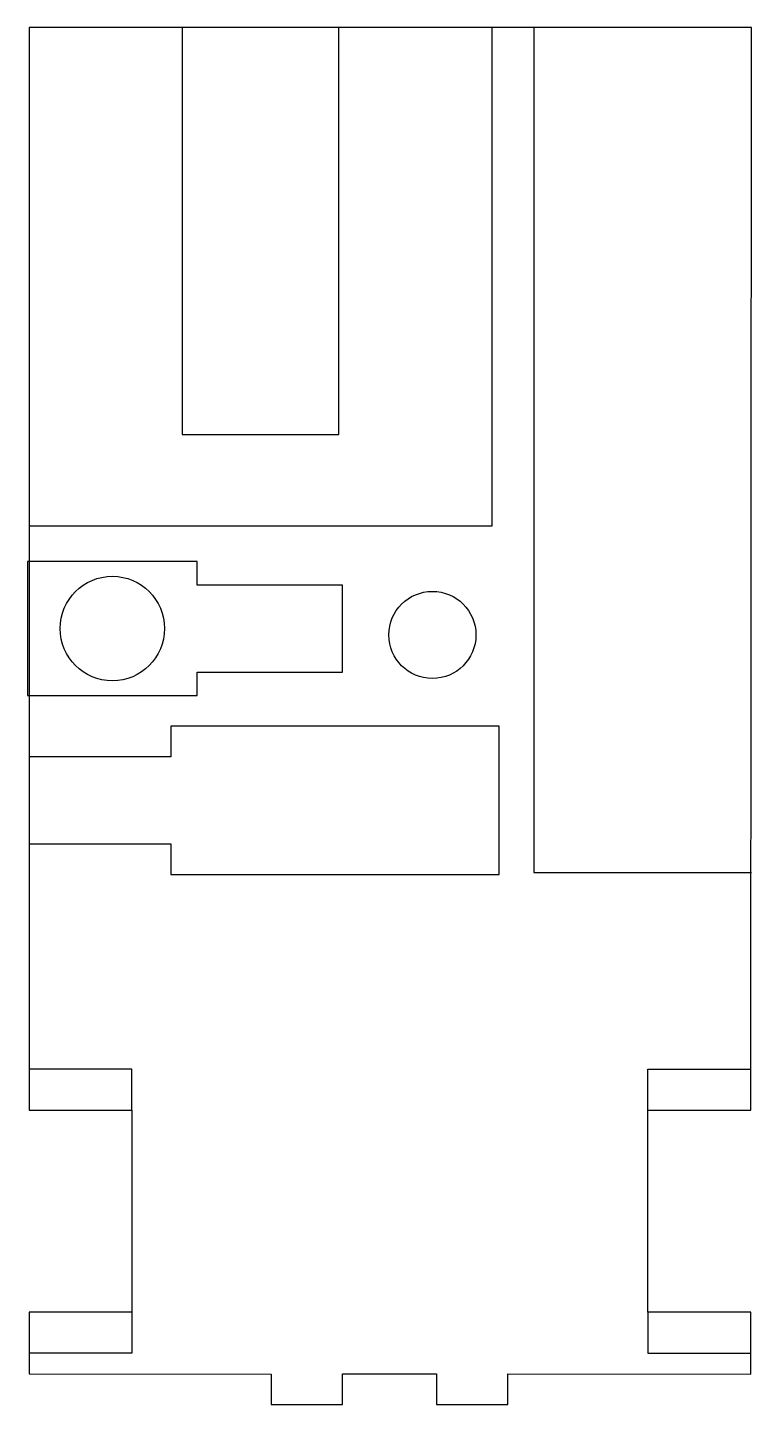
# Model space of a CAD drawing. Header units: millimetres. Extents: x -6 to 77, y -60 to 98.
import ezdxf

# ---------------------------------------------------------------- set-up
doc = ezdxf.new("R2010")
doc.units = ezdxf.units.MM
doc.layers.add('Corte exterior', color=1, linetype='Continuous', true_color=0xff0000)
doc.layers.add('grabado linea medio', color=3, linetype='Continuous', true_color=0x00ff00)

msp = doc.modelspace()

# ---------------------------------------------------------------- linework, layer by layer
at = {"layer": 'Corte exterior'}
msp.add_lwpolyline([(-6.25, 97.69), (-6.25, -12.99), (-6.25, -26.57), (5.55, -26.57), (5.55, -49.77), (-6.25, -49.77), (-6.25, -56.85), (21.56, -56.87), (21.56, -60.36), (29.76, -60.36), (29.76, -56.86), (40.56, -56.86), (40.56, -60.36), (48.76, -60.36), (48.76, -56.86), (76.66, -56.87), (76.66, -49.77), (64.86, -49.77), (64.86, -26.57), (76.66, -26.57), (76.75, 97.69)], close=True, dxfattribs=at)
msp.add_circle((40.09, 27.97), 5, dxfattribs=at)
at = {"layer": 'grabado linea medio'}
for points in [[(-6.25, 40.49), (46.95, 40.49), (46.95, 97.69), (-6.25, 97.69)], [(11.35, 97.69), (11.35, 50.99), (29.35, 50.99), (29.35, 97.69)], [(76.75, 97.69), (51.75, 97.69), (51.75, 0.69), (76.75, 0.69)], [(13.07, 36.4), (-6.43, 36.4), (-6.43, 21), (13.07, 21), (13.07, 23.7), (29.77, 23.7), (29.77, 33.7), (13.07, 33.7), (13.07, 36.4)], [(-6.25, 3.99), (10.05, 3.99), (10.05, 0.49), (47.75, 0.49), (47.75, 17.49), (10.05, 17.49), (10.05, 13.99), (-6.25, 13.99)], [(5.55, -26.57), (5.55, -21.87), (-6.25, -21.87)], [(64.86, -26.57), (64.86, -21.87), (76.66, -21.87)], [(5.55, -49.77), (5.55, -54.47), (-6.25, -54.47)], [(64.86, -49.77), (64.86, -54.47), (76.66, -54.47)]]:
    msp.add_lwpolyline(points, dxfattribs=at)
msp.add_circle((3.32, 28.7), 6, dxfattribs=at)

doc.saveas('drawing.dxf')
